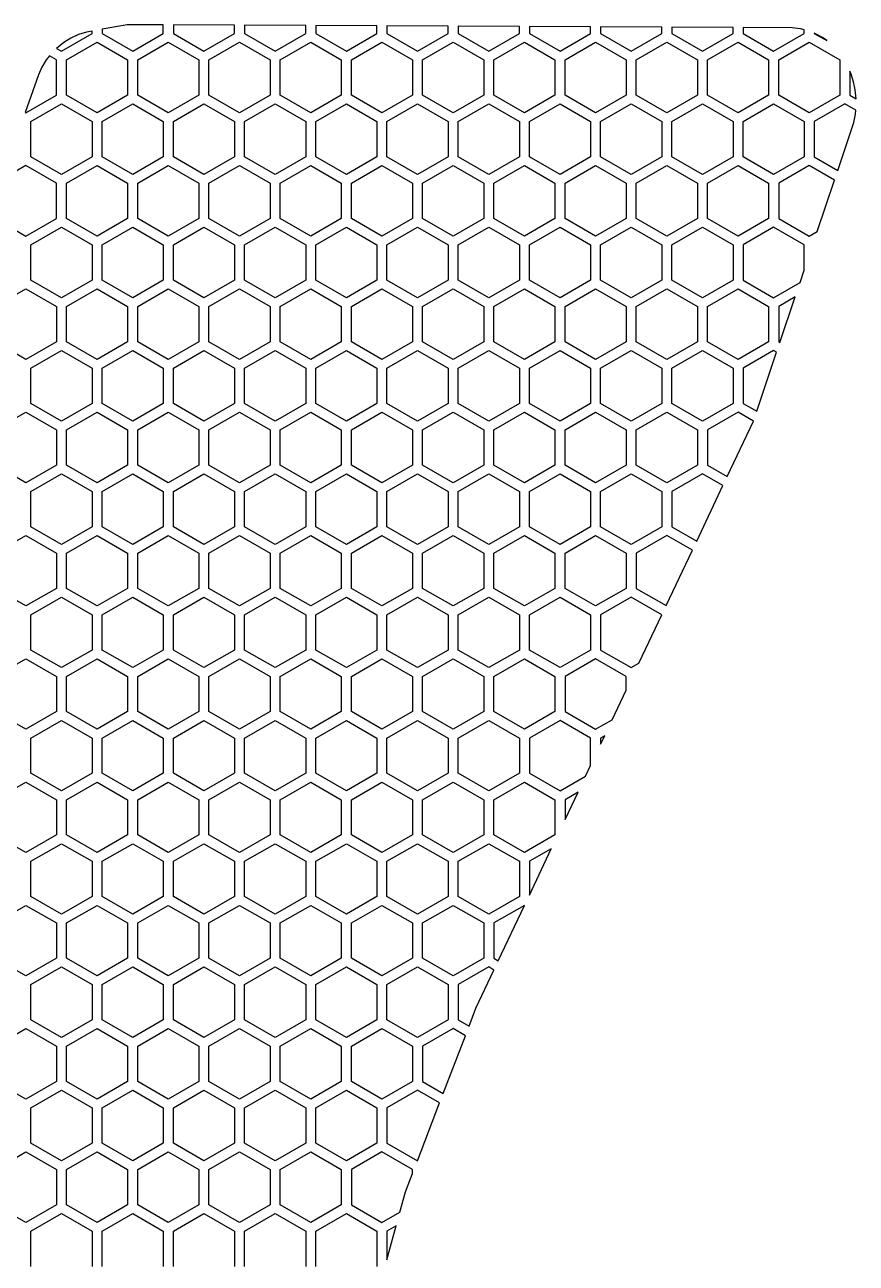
# Model space of a CAD drawing. Extents: x 7 to 193, y 72 to 166.
# Drawn here: x 151.9 to 193.2, y 104.2 to 165.6 of the extents above; entities that cross this region are included whole.
import ezdxf

# ---------------------------------------------------------------- set-up
doc = ezdxf.new("R2010")
doc.units = 0
doc.layers.get('0').update_dxf_attribs({"color": 5})

msp = doc.modelspace()

# ---------------------------------------------------------------- linework, layer by layer
for p, q in [((154.997, 165.264), (154.597, 165.136)), ((155.263, 165.312), (154.997, 165.264)), ((155.263, 165.191), (155.263, 165.312)), ((157, 165.624), (155.763, 165.401)), ((155.763, 165.401), (155.763, 165.191)), ((158.794, 165.615), (157, 165.624)), ((158.794, 165.191), (158.794, 165.615)), ((159.294, 165.613), (159.294, 165.191)), ((162.325, 165.599), (159.294, 165.613)), ((162.325, 165.191), (162.325, 165.599)), ((162.825, 165.597), (162.825, 165.191)), ((165.856, 165.583), (162.825, 165.597)), ((165.856, 165.191), (165.856, 165.583)), ((166.356, 165.58), (166.356, 165.191)), ((169.387, 165.566), (166.356, 165.58)), ((169.387, 165.191), (169.387, 165.566)), ((169.887, 165.564), (169.887, 165.191)), ((172.918, 165.55), (169.887, 165.564)), ((172.918, 165.191), (172.918, 165.55)), ((173.418, 165.548), (173.418, 165.191)), ((176.449, 165.534), (173.418, 165.548)), ((176.449, 165.191), (176.449, 165.534)), ((176.949, 165.531), (176.949, 165.191)), ((179.98, 165.517), (176.949, 165.531)), ((179.98, 165.191), (179.98, 165.517)), ((180.48, 165.515), (180.48, 165.191)), ((183.512, 165.501), (180.48, 165.515)), ((183.512, 165.191), (183.512, 165.501)), ((184.012, 165.498), (184.012, 165.191)), ((187.043, 165.484), (184.012, 165.498)), ((187.043, 165.191), (187.043, 165.484)), ((189.977, 165.471), (187.543, 165.482)), ((187.543, 165.482), (187.543, 165.191)), ((190.384, 165.423), (189.977, 165.471)), ((190.574, 165.375), (190.384, 165.423)), ((190.574, 165.191), (190.574, 165.375)), ((153.866, 164.747), (153.505, 164.455)), ((153.747, 164.316), (155.263, 165.191)), ((154.218, 164.963), (153.866, 164.747)), ((153.997, 163.883), (155.513, 164.758)), ((154.597, 165.136), (154.218, 164.963)), ((155.513, 164.758), (157.028, 163.883)), ((155.763, 165.191), (157.278, 164.316)), ((157.278, 164.316), (158.794, 165.191)), ((157.528, 163.883), (159.044, 164.758)), ((159.044, 164.758), (160.559, 163.883)), ((159.294, 165.191), (160.809, 164.316)), ((160.809, 164.316), (162.325, 165.191)), ((161.059, 163.883), (162.575, 164.758)), ((162.575, 164.758), (164.091, 163.883)), ((162.825, 165.191), (164.341, 164.316)), ((164.341, 164.316), (165.856, 165.191)), ((164.591, 163.883), (166.106, 164.758)), ((166.106, 164.758), (167.622, 163.883)), ((166.356, 165.191), (167.872, 164.316)), ((167.872, 164.316), (169.387, 165.191)), ((168.122, 163.883), (169.637, 164.758)), ((169.637, 164.758), (171.153, 163.883)), ((169.887, 165.191), (171.403, 164.316)), ((171.403, 164.316), (172.918, 165.191)), ((171.653, 163.883), (173.168, 164.758)), ((173.168, 164.758), (174.684, 163.883)), ((173.418, 165.191), (174.934, 164.316)), ((174.934, 164.316), (176.449, 165.191)), ((175.184, 163.883), (176.699, 164.758)), ((176.699, 164.758), (178.215, 163.883)), ((176.949, 165.191), (178.465, 164.316)), ((178.465, 164.316), (179.98, 165.191)), ((178.715, 163.883), (180.23, 164.758)), ((180.23, 164.758), (181.746, 163.883)), ((180.48, 165.191), (181.996, 164.316)), ((181.996, 164.316), (183.512, 165.191)), ((182.246, 163.883), (183.762, 164.758)), ((183.762, 164.758), (185.277, 163.883)), ((184.012, 165.191), (185.527, 164.316)), ((185.527, 164.316), (187.043, 165.191)), ((185.777, 163.883), (187.293, 164.758)), ((187.293, 164.758), (188.808, 163.883)), ((187.543, 165.191), (189.058, 164.316)), ((189.058, 164.316), (190.574, 165.191)), ((189.308, 163.883), (190.824, 164.758)), ((190.824, 164.758), (192.339, 163.883)), ((191.133, 165.18), (191.074, 165.204)), ((191.074, 165.204), (191.074, 165.191)), ((191.074, 165.191), (191.688, 164.836)), ((191.472, 164.993), (191.133, 165.18)), ((191.688, 164.836), (191.472, 164.993)), ((153.155, 164.08), (152.995, 163.877)), ((153.497, 163.883), (153.155, 164.08)), ((153.505, 164.455), (153.747, 164.316)), ((152.778, 163.522), (152.602, 163.14)), ((152.995, 163.877), (152.778, 163.522)), ((153.497, 162.133), (153.497, 163.883)), ((153.997, 162.133), (153.997, 163.883)), ((157.028, 163.883), (157.028, 162.133)), ((157.528, 162.133), (157.528, 163.883)), ((160.559, 163.883), (160.559, 162.133)), ((161.059, 162.133), (161.059, 163.883)), ((164.091, 163.883), (164.091, 162.133)), ((164.591, 162.133), (164.591, 163.883)), ((167.622, 163.883), (167.622, 162.133)), ((168.122, 162.133), (168.122, 163.883)), ((171.153, 163.883), (171.153, 162.133)), ((171.653, 162.133), (171.653, 163.883)), ((174.684, 163.883), (174.684, 162.133)), ((175.184, 162.133), (175.184, 163.883)), ((178.215, 163.883), (178.215, 162.133)), ((178.715, 162.133), (178.715, 163.883)), ((181.746, 163.883), (181.746, 162.133)), ((182.246, 162.133), (182.246, 163.883)), ((185.277, 163.883), (185.277, 162.133)), ((185.777, 162.133), (185.777, 163.883)), ((188.808, 163.883), (188.808, 162.133)), ((189.308, 162.133), (189.308, 163.883)), ((192.339, 163.883), (192.339, 162.133)), ((152.602, 163.14), (151.952, 161.275)), ((192.898, 163.18), (192.839, 163.316)), ((192.839, 163.316), (192.839, 162.133)), ((193.02, 162.799), (192.898, 163.18)), ((193.105, 162.404), (193.02, 162.799)), ((193.151, 161.953), (193.105, 162.404)), ((151.982, 161.258), (153.497, 162.133)), ((152.232, 160.825), (153.747, 161.7)), ((153.747, 161.7), (155.263, 160.825)), ((155.513, 161.258), (153.997, 162.133)), ((157.028, 162.133), (155.513, 161.258)), ((155.763, 160.825), (157.278, 161.7)), ((157.278, 161.7), (158.794, 160.825)), ((159.044, 161.258), (157.528, 162.133)), ((160.559, 162.133), (159.044, 161.258)), ((159.294, 160.825), (160.809, 161.7)), ((160.809, 161.7), (162.325, 160.825)), ((162.575, 161.258), (161.059, 162.133)), ((164.091, 162.133), (162.575, 161.258)), ((162.825, 160.825), (164.341, 161.7)), ((164.341, 161.7), (165.856, 160.825)), ((166.106, 161.258), (164.591, 162.133)), ((167.622, 162.133), (166.106, 161.258)), ((166.356, 160.825), (167.872, 161.7)), ((167.872, 161.7), (169.387, 160.825)), ((169.637, 161.258), (168.122, 162.133)), ((171.153, 162.133), (169.637, 161.258)), ((169.887, 160.825), (171.403, 161.7)), ((171.403, 161.7), (172.918, 160.825)), ((173.168, 161.258), (171.653, 162.133)), ((174.684, 162.133), (173.168, 161.258)), ((173.418, 160.825), (174.934, 161.7)), ((174.934, 161.7), (176.449, 160.825)), ((176.699, 161.258), (175.184, 162.133)), ((178.215, 162.133), (176.699, 161.258)), ((176.949, 160.825), (178.465, 161.7)), ((178.465, 161.7), (179.98, 160.825)), ((180.23, 161.258), (178.715, 162.133)), ((181.746, 162.133), (180.23, 161.258)), ((180.48, 160.825), (181.996, 161.7)), ((181.996, 161.7), (183.512, 160.825)), ((183.762, 161.258), (182.246, 162.133)), ((185.277, 162.133), (183.762, 161.258)), ((184.012, 160.825), (185.527, 161.7)), ((185.527, 161.7), (187.043, 160.825)), ((187.293, 161.258), (185.777, 162.133)), ((188.808, 162.133), (187.293, 161.258)), ((187.543, 160.825), (189.058, 161.7)), ((189.058, 161.7), (190.574, 160.825)), ((190.824, 161.258), (189.308, 162.133)), ((192.339, 162.133), (190.824, 161.258)), ((192.589, 161.7), (191.074, 160.825)), ((193.136, 161.384), (192.589, 161.7)), ((192.839, 162.133), (193.151, 161.953)), ((151.952, 161.275), (151.982, 161.258)), ((193.037, 160.775), (193.118, 161.182)), ((193.118, 161.182), (193.136, 161.384)), ((152.232, 159.075), (152.232, 160.825)), ((155.263, 160.825), (155.263, 159.075)), ((155.763, 159.075), (155.763, 160.825)), ((158.794, 160.825), (158.794, 159.075)), ((159.294, 159.075), (159.294, 160.825)), ((162.325, 160.825), (162.325, 159.075)), ((162.825, 159.075), (162.825, 160.825)), ((165.856, 160.825), (165.856, 159.075)), ((166.356, 159.075), (166.356, 160.825)), ((169.387, 160.825), (169.387, 159.075)), ((169.887, 159.075), (169.887, 160.825)), ((172.918, 160.825), (172.918, 159.075)), ((173.418, 159.075), (173.418, 160.825)), ((176.449, 160.825), (176.449, 159.075)), ((176.949, 159.075), (176.949, 160.825)), ((179.98, 160.825), (179.98, 159.075)), ((180.48, 159.075), (180.48, 160.825)), ((183.512, 160.825), (183.512, 159.075)), ((184.012, 159.075), (184.012, 160.825)), ((187.043, 160.825), (187.043, 159.075)), ((187.543, 159.075), (187.543, 160.825)), ((190.574, 160.825), (190.574, 159.075)), ((191.074, 160.825), (191.074, 159.075)), ((192.238, 158.403), (193.037, 160.775)), ((151.982, 158.642), (150.796, 157.957)), ((153.497, 157.767), (151.982, 158.642)), ((153.747, 158.2), (152.232, 159.075)), ((155.263, 159.075), (153.747, 158.2)), ((153.997, 157.767), (155.513, 158.642)), ((155.513, 158.642), (157.028, 157.767)), ((157.278, 158.2), (155.763, 159.075)), ((158.794, 159.075), (157.278, 158.2)), ((157.528, 157.767), (159.044, 158.642)), ((159.044, 158.642), (160.559, 157.767)), ((160.809, 158.2), (159.294, 159.075)), ((162.325, 159.075), (160.809, 158.2)), ((161.059, 157.767), (162.575, 158.642)), ((162.575, 158.642), (164.091, 157.767)), ((164.341, 158.2), (162.825, 159.075)), ((165.856, 159.075), (164.341, 158.2)), ((164.591, 157.767), (166.106, 158.642)), ((166.106, 158.642), (167.622, 157.767)), ((167.872, 158.2), (166.356, 159.075)), ((169.387, 159.075), (167.872, 158.2)), ((168.122, 157.767), (169.637, 158.642)), ((169.637, 158.642), (171.153, 157.767)), ((171.403, 158.2), (169.887, 159.075)), ((172.918, 159.075), (171.403, 158.2)), ((171.653, 157.767), (173.168, 158.642)), ((173.168, 158.642), (174.684, 157.767)), ((174.934, 158.2), (173.418, 159.075)), ((176.449, 159.075), (174.934, 158.2)), ((175.184, 157.767), (176.699, 158.642)), ((176.699, 158.642), (178.215, 157.767)), ((178.465, 158.2), (176.949, 159.075)), ((179.98, 159.075), (178.465, 158.2)), ((178.715, 157.767), (180.23, 158.642)), ((180.23, 158.642), (181.746, 157.767)), ((181.996, 158.2), (180.48, 159.075)), ((183.512, 159.075), (181.996, 158.2)), ((182.246, 157.767), (183.762, 158.642)), ((183.762, 158.642), (185.277, 157.767)), ((185.527, 158.2), (184.012, 159.075)), ((187.043, 159.075), (185.527, 158.2)), ((185.777, 157.767), (187.293, 158.642)), ((187.293, 158.642), (188.808, 157.767)), ((189.058, 158.2), (187.543, 159.075)), ((190.574, 159.075), (189.058, 158.2)), ((190.824, 158.642), (189.308, 157.767)), ((192.075, 157.919), (190.824, 158.642)), ((191.074, 159.075), (192.238, 158.403)), ((191.218, 155.369), (192.075, 157.919)), ((153.497, 156.017), (153.497, 157.767)), ((153.997, 156.017), (153.997, 157.767)), ((157.028, 157.767), (157.028, 156.017)), ((157.528, 156.017), (157.528, 157.767)), ((160.559, 157.767), (160.559, 156.017)), ((161.059, 156.017), (161.059, 157.767)), ((164.091, 157.767), (164.091, 156.017)), ((164.591, 156.017), (164.591, 157.767)), ((167.622, 157.767), (167.622, 156.017)), ((168.122, 156.017), (168.122, 157.767)), ((171.153, 157.767), (171.153, 156.017)), ((171.653, 156.017), (171.653, 157.767)), ((174.684, 157.767), (174.684, 156.017)), ((175.184, 156.017), (175.184, 157.767)), ((178.215, 157.767), (178.215, 156.017)), ((178.715, 156.017), (178.715, 157.767)), ((181.746, 157.767), (181.746, 156.017)), ((182.246, 156.017), (182.246, 157.767)), ((185.277, 157.767), (185.277, 156.017)), ((185.777, 156.017), (185.777, 157.767)), ((188.808, 157.767), (188.808, 156.017)), ((189.308, 157.767), (189.308, 156.017)), ((150.466, 156.017), (151.982, 155.142)), ((151.982, 155.142), (153.497, 156.017)), ((152.232, 154.709), (153.747, 155.584)), ((153.747, 155.584), (155.263, 154.709)), ((155.513, 155.142), (153.997, 156.017)), ((157.028, 156.017), (155.513, 155.142)), ((155.763, 154.709), (157.278, 155.584)), ((157.278, 155.584), (158.794, 154.709)), ((159.044, 155.142), (157.528, 156.017)), ((160.559, 156.017), (159.044, 155.142)), ((159.294, 154.709), (160.809, 155.584)), ((160.809, 155.584), (162.325, 154.709)), ((162.575, 155.142), (161.059, 156.017)), ((164.091, 156.017), (162.575, 155.142)), ((162.825, 154.709), (164.341, 155.584)), ((164.341, 155.584), (165.856, 154.709)), ((166.106, 155.142), (164.591, 156.017)), ((167.622, 156.017), (166.106, 155.142)), ((166.356, 154.709), (167.872, 155.584)), ((167.872, 155.584), (169.387, 154.709)), ((169.637, 155.142), (168.122, 156.017)), ((171.153, 156.017), (169.637, 155.142)), ((169.887, 154.709), (171.403, 155.584)), ((171.403, 155.584), (172.918, 154.709)), ((173.168, 155.142), (171.653, 156.017)), ((174.684, 156.017), (173.168, 155.142)), ((173.418, 154.709), (174.934, 155.584)), ((174.934, 155.584), (176.449, 154.709)), ((176.699, 155.142), (175.184, 156.017)), ((178.215, 156.017), (176.699, 155.142)), ((176.949, 154.709), (178.465, 155.584)), ((178.465, 155.584), (179.98, 154.709)), ((180.23, 155.142), (178.715, 156.017)), ((181.746, 156.017), (180.23, 155.142)), ((180.48, 154.709), (181.996, 155.584)), ((181.996, 155.584), (183.512, 154.709)), ((183.762, 155.142), (182.246, 156.017)), ((185.277, 156.017), (183.762, 155.142)), ((184.012, 154.709), (185.527, 155.584)), ((185.527, 155.584), (187.043, 154.709)), ((187.293, 155.142), (185.777, 156.017)), ((188.808, 156.017), (187.293, 155.142)), ((189.058, 155.584), (187.543, 154.709)), ((190.574, 154.709), (189.058, 155.584)), ((189.308, 156.017), (190.824, 155.142)), ((190.824, 155.142), (191.218, 155.369)), ((152.232, 152.959), (152.232, 154.709)), ((155.263, 154.709), (155.263, 152.959)), ((155.763, 152.959), (155.763, 154.709)), ((158.794, 154.709), (158.794, 152.959)), ((159.294, 152.959), (159.294, 154.709)), ((162.325, 154.709), (162.325, 152.959)), ((162.825, 152.959), (162.825, 154.709)), ((165.856, 154.709), (165.856, 152.959)), ((166.356, 152.959), (166.356, 154.709)), ((169.387, 154.709), (169.387, 152.959)), ((169.887, 152.959), (169.887, 154.709)), ((172.918, 154.709), (172.918, 152.959)), ((173.418, 152.959), (173.418, 154.709)), ((176.449, 154.709), (176.449, 152.959)), ((176.949, 152.959), (176.949, 154.709)), ((179.98, 154.709), (179.98, 152.959)), ((180.48, 152.959), (180.48, 154.709)), ((183.512, 154.709), (183.512, 152.959)), ((184.012, 152.959), (184.012, 154.709)), ((187.043, 154.709), (187.043, 152.959)), ((187.543, 154.709), (187.543, 152.959)), ((190.574, 153.454), (190.574, 154.709)), ((190.367, 152.839), (190.574, 153.454)), ((150.466, 151.651), (151.982, 152.526)), ((151.982, 152.526), (153.497, 151.651)), ((153.747, 152.084), (152.232, 152.959)), ((155.263, 152.959), (153.747, 152.084)), ((153.997, 151.651), (155.513, 152.526)), ((155.513, 152.526), (157.028, 151.651)), ((157.278, 152.084), (155.763, 152.959)), ((158.794, 152.959), (157.278, 152.084)), ((157.528, 151.651), (159.044, 152.526)), ((159.044, 152.526), (160.559, 151.651)), ((160.809, 152.084), (159.294, 152.959)), ((162.325, 152.959), (160.809, 152.084)), ((161.059, 151.651), (162.575, 152.526)), ((162.575, 152.526), (164.091, 151.651)), ((164.341, 152.084), (162.825, 152.959)), ((165.856, 152.959), (164.341, 152.084)), ((164.591, 151.651), (166.106, 152.526)), ((166.106, 152.526), (167.622, 151.651)), ((167.872, 152.084), (166.356, 152.959)), ((169.387, 152.959), (167.872, 152.084)), ((168.122, 151.651), (169.637, 152.526)), ((169.637, 152.526), (171.153, 151.651)), ((171.403, 152.084), (169.887, 152.959)), ((172.918, 152.959), (171.403, 152.084)), ((171.653, 151.651), (173.168, 152.526)), ((173.168, 152.526), (174.684, 151.651)), ((174.934, 152.084), (173.418, 152.959)), ((176.449, 152.959), (174.934, 152.084)), ((175.184, 151.651), (176.699, 152.526)), ((176.699, 152.526), (178.215, 151.651)), ((178.465, 152.084), (176.949, 152.959)), ((179.98, 152.959), (178.465, 152.084)), ((178.715, 151.651), (180.23, 152.526)), ((180.23, 152.526), (181.746, 151.651)), ((181.996, 152.084), (180.48, 152.959)), ((183.512, 152.959), (181.996, 152.084)), ((182.246, 151.651), (183.762, 152.526)), ((183.762, 152.526), (185.277, 151.651)), ((185.527, 152.084), (184.012, 152.959)), ((187.043, 152.959), (185.527, 152.084)), ((185.777, 151.651), (187.293, 152.526)), ((187.293, 152.526), (188.808, 151.651)), ((187.543, 152.959), (189.058, 152.084)), ((189.058, 152.084), (190.367, 152.839)), ((190.126, 152.123), (189.308, 151.651)), ((189.367, 149.867), (190.126, 152.123)), ((153.497, 151.651), (153.497, 149.901)), ((153.997, 149.901), (153.997, 151.651)), ((157.028, 151.651), (157.028, 149.901)), ((157.528, 149.901), (157.528, 151.651)), ((160.559, 151.651), (160.559, 149.901)), ((161.059, 149.901), (161.059, 151.651)), ((164.091, 151.651), (164.091, 149.901)), ((164.591, 149.901), (164.591, 151.651)), ((167.622, 151.651), (167.622, 149.901)), ((168.122, 149.901), (168.122, 151.651)), ((171.153, 151.651), (171.153, 149.901)), ((171.653, 149.901), (171.653, 151.651)), ((174.684, 151.651), (174.684, 149.901)), ((175.184, 149.901), (175.184, 151.651)), ((178.215, 151.651), (178.215, 149.901)), ((178.715, 149.901), (178.715, 151.651)), ((181.746, 151.651), (181.746, 149.901)), ((182.246, 149.901), (182.246, 151.651)), ((185.277, 151.651), (185.277, 149.901)), ((185.777, 149.901), (185.777, 151.651)), ((188.808, 151.651), (188.808, 149.901)), ((189.308, 151.651), (189.308, 149.901)), ((151.982, 149.026), (150.466, 149.901)), ((153.497, 149.901), (151.982, 149.026)), ((155.513, 149.026), (153.997, 149.901)), ((157.028, 149.901), (155.513, 149.026)), ((159.044, 149.026), (157.528, 149.901)), ((160.559, 149.901), (159.044, 149.026)), ((162.575, 149.026), (161.059, 149.901)), ((164.091, 149.901), (162.575, 149.026)), ((166.106, 149.026), (164.591, 149.901)), ((167.622, 149.901), (166.106, 149.026)), ((169.637, 149.026), (168.122, 149.901)), ((171.153, 149.901), (169.637, 149.026)), ((173.168, 149.026), (171.653, 149.901)), ((174.684, 149.901), (173.168, 149.026)), ((176.699, 149.026), (175.184, 149.901)), ((178.215, 149.901), (176.699, 149.026)), ((180.23, 149.026), (178.715, 149.901)), ((181.746, 149.901), (180.23, 149.026)), ((183.762, 149.026), (182.246, 149.901)), ((185.277, 149.901), (183.762, 149.026)), ((187.293, 149.026), (185.777, 149.901)), ((188.808, 149.901), (187.293, 149.026)), ((189.308, 149.901), (189.367, 149.867)), ((152.232, 148.593), (153.747, 149.468)), ((153.747, 149.468), (155.263, 148.593)), ((155.763, 148.593), (157.278, 149.468)), ((157.278, 149.468), (158.794, 148.593)), ((159.294, 148.593), (160.809, 149.468)), ((160.809, 149.468), (162.325, 148.593)), ((162.825, 148.593), (164.341, 149.468)), ((164.341, 149.468), (165.856, 148.593)), ((166.356, 148.593), (167.872, 149.468)), ((167.872, 149.468), (169.387, 148.593)), ((169.887, 148.593), (171.403, 149.468)), ((171.403, 149.468), (172.918, 148.593)), ((173.418, 148.593), (174.934, 149.468)), ((174.934, 149.468), (176.449, 148.593)), ((176.949, 148.593), (178.465, 149.468)), ((178.465, 149.468), (179.98, 148.593)), ((180.48, 148.593), (181.996, 149.468)), ((181.996, 149.468), (183.512, 148.593)), ((184.012, 148.593), (185.527, 149.468)), ((185.527, 149.468), (187.043, 148.593)), ((189.058, 149.468), (187.543, 148.593)), ((188.219, 146.452), (189.205, 149.383)), ((189.205, 149.383), (189.058, 149.468)), ((152.232, 146.843), (152.232, 148.593)), ((155.263, 148.593), (155.263, 146.843)), ((155.763, 146.843), (155.763, 148.593)), ((158.794, 148.593), (158.794, 146.843)), ((159.294, 146.843), (159.294, 148.593)), ((162.325, 148.593), (162.325, 146.843)), ((162.825, 146.843), (162.825, 148.593)), ((165.856, 148.593), (165.856, 146.843)), ((166.356, 146.843), (166.356, 148.593)), ((169.387, 148.593), (169.387, 146.843)), ((169.887, 146.843), (169.887, 148.593)), ((172.918, 148.593), (172.918, 146.843)), ((173.418, 146.843), (173.418, 148.593)), ((176.449, 148.593), (176.449, 146.843)), ((176.949, 146.843), (176.949, 148.593)), ((179.98, 148.593), (179.98, 146.843)), ((180.48, 146.843), (180.48, 148.593)), ((183.512, 148.593), (183.512, 146.843)), ((184.012, 146.843), (184.012, 148.593)), ((187.043, 148.593), (187.043, 146.843)), ((187.543, 148.593), (187.543, 146.843)), ((153.747, 145.968), (152.232, 146.843)), ((155.263, 146.843), (153.747, 145.968)), ((157.278, 145.968), (155.763, 146.843)), ((158.794, 146.843), (157.278, 145.968)), ((160.809, 145.968), (159.294, 146.843)), ((162.325, 146.843), (160.809, 145.968)), ((164.341, 145.968), (162.825, 146.843)), ((165.856, 146.843), (164.341, 145.968)), ((167.872, 145.968), (166.356, 146.843)), ((169.387, 146.843), (167.872, 145.968)), ((171.403, 145.968), (169.887, 146.843)), ((172.918, 146.843), (171.403, 145.968)), ((174.934, 145.968), (173.418, 146.843)), ((176.449, 146.843), (174.934, 145.968)), ((178.465, 145.968), (176.949, 146.843)), ((179.98, 146.843), (178.465, 145.968)), ((181.996, 145.968), (180.48, 146.843)), ((183.512, 146.843), (181.996, 145.968)), ((185.527, 145.968), (184.012, 146.843)), ((187.043, 146.843), (185.527, 145.968)), ((187.543, 146.843), (188.219, 146.452)), ((150.466, 145.535), (151.982, 146.41)), ((151.982, 146.41), (153.497, 145.535)), ((153.997, 145.535), (155.513, 146.41)), ((155.513, 146.41), (157.028, 145.535)), ((157.528, 145.535), (159.044, 146.41)), ((159.044, 146.41), (160.559, 145.535)), ((161.059, 145.535), (162.575, 146.41)), ((162.575, 146.41), (164.091, 145.535)), ((164.591, 145.535), (166.106, 146.41)), ((166.106, 146.41), (167.622, 145.535)), ((168.122, 145.535), (169.637, 146.41)), ((169.637, 146.41), (171.153, 145.535)), ((171.653, 145.535), (173.168, 146.41)), ((173.168, 146.41), (174.684, 145.535)), ((175.184, 145.535), (176.699, 146.41)), ((176.699, 146.41), (178.215, 145.535)), ((178.715, 145.535), (180.23, 146.41)), ((180.23, 146.41), (181.746, 145.535)), ((182.246, 145.535), (183.762, 146.41)), ((183.762, 146.41), (185.277, 145.535)), ((187.293, 146.41), (185.777, 145.535)), ((188.055, 145.97), (187.293, 146.41)), ((186.756, 143.22), (188.055, 145.97)), ((153.497, 145.535), (153.497, 143.785)), ((153.997, 143.785), (153.997, 145.535)), ((157.028, 145.535), (157.028, 143.785)), ((157.528, 143.785), (157.528, 145.535)), ((160.559, 145.535), (160.559, 143.785)), ((161.059, 143.785), (161.059, 145.535)), ((164.091, 145.535), (164.091, 143.785)), ((164.591, 143.785), (164.591, 145.535)), ((167.622, 145.535), (167.622, 143.785)), ((168.122, 143.785), (168.122, 145.535)), ((171.153, 145.535), (171.153, 143.785)), ((171.653, 143.785), (171.653, 145.535)), ((174.684, 145.535), (174.684, 143.785)), ((175.184, 143.785), (175.184, 145.535)), ((178.215, 145.535), (178.215, 143.785)), ((178.715, 143.785), (178.715, 145.535)), ((181.746, 145.535), (181.746, 143.785)), ((182.246, 143.785), (182.246, 145.535)), ((185.277, 145.535), (185.277, 143.785)), ((185.777, 145.535), (185.777, 143.785)), ((151.982, 142.91), (150.466, 143.785)), ((153.497, 143.785), (151.982, 142.91)), ((155.513, 142.91), (153.997, 143.785)), ((157.028, 143.785), (155.513, 142.91)), ((159.044, 142.91), (157.528, 143.785)), ((160.559, 143.785), (159.044, 142.91)), ((162.575, 142.91), (161.059, 143.785)), ((164.091, 143.785), (162.575, 142.91)), ((166.106, 142.91), (164.591, 143.785)), ((167.622, 143.785), (166.106, 142.91)), ((169.637, 142.91), (168.122, 143.785)), ((171.153, 143.785), (169.637, 142.91)), ((173.168, 142.91), (171.653, 143.785)), ((174.684, 143.785), (173.168, 142.91)), ((176.699, 142.91), (175.184, 143.785)), ((178.215, 143.785), (176.699, 142.91)), ((180.23, 142.91), (178.715, 143.785)), ((181.746, 143.785), (180.23, 142.91)), ((183.762, 142.91), (182.246, 143.785)), ((185.277, 143.785), (183.762, 142.91)), ((185.777, 143.785), (186.756, 143.22)), ((152.232, 142.477), (153.747, 143.352)), ((153.747, 143.352), (155.263, 142.477)), ((155.763, 142.477), (157.278, 143.352)), ((157.278, 143.352), (158.794, 142.477)), ((159.294, 142.477), (160.809, 143.352)), ((160.809, 143.352), (162.325, 142.477)), ((162.825, 142.477), (164.341, 143.352)), ((164.341, 143.352), (165.856, 142.477)), ((166.356, 142.477), (167.872, 143.352)), ((167.872, 143.352), (169.387, 142.477)), ((169.887, 142.477), (171.403, 143.352)), ((171.403, 143.352), (172.918, 142.477)), ((173.418, 142.477), (174.934, 143.352)), ((174.934, 143.352), (176.449, 142.477)), ((176.949, 142.477), (178.465, 143.352)), ((178.465, 143.352), (179.98, 142.477)), ((180.48, 142.477), (181.996, 143.352)), ((181.996, 143.352), (183.512, 142.477)), ((185.527, 143.352), (184.012, 142.477)), ((186.541, 142.766), (185.527, 143.352)), ((185.243, 140.016), (186.541, 142.766)), ((152.232, 140.727), (152.232, 142.477)), ((155.263, 142.477), (155.263, 140.727)), ((155.763, 140.727), (155.763, 142.477)), ((158.794, 142.477), (158.794, 140.727)), ((159.294, 140.727), (159.294, 142.477)), ((162.325, 142.477), (162.325, 140.727)), ((162.825, 140.727), (162.825, 142.477)), ((165.856, 142.477), (165.856, 140.727)), ((166.356, 140.727), (166.356, 142.477)), ((169.387, 142.477), (169.387, 140.727)), ((169.887, 140.727), (169.887, 142.477)), ((172.918, 142.477), (172.918, 140.727)), ((173.418, 140.727), (173.418, 142.477)), ((176.449, 142.477), (176.449, 140.727)), ((176.949, 140.727), (176.949, 142.477)), ((179.98, 142.477), (179.98, 140.727)), ((180.48, 140.727), (180.48, 142.477)), ((183.512, 142.477), (183.512, 140.727)), ((184.012, 142.477), (184.012, 140.727)), ((153.747, 139.852), (152.232, 140.727)), ((155.263, 140.727), (153.747, 139.852)), ((157.278, 139.852), (155.763, 140.727)), ((158.794, 140.727), (157.278, 139.852)), ((160.809, 139.852), (159.294, 140.727)), ((162.325, 140.727), (160.809, 139.852)), ((164.341, 139.852), (162.825, 140.727)), ((165.856, 140.727), (164.341, 139.852)), ((167.872, 139.852), (166.356, 140.727)), ((169.387, 140.727), (167.872, 139.852)), ((171.403, 139.852), (169.887, 140.727)), ((172.918, 140.727), (171.403, 139.852)), ((174.934, 139.852), (173.418, 140.727)), ((176.449, 140.727), (174.934, 139.852)), ((178.465, 139.852), (176.949, 140.727)), ((179.98, 140.727), (178.465, 139.852)), ((181.996, 139.852), (180.48, 140.727)), ((183.512, 140.727), (181.996, 139.852)), ((184.012, 140.727), (185.243, 140.016)), ((150.466, 139.419), (151.982, 140.294)), ((151.982, 140.294), (153.497, 139.419)), ((153.997, 139.419), (155.513, 140.294)), ((155.513, 140.294), (157.028, 139.419)), ((157.528, 139.419), (159.044, 140.294)), ((159.044, 140.294), (160.559, 139.419)), ((161.059, 139.419), (162.575, 140.294)), ((162.575, 140.294), (164.091, 139.419)), ((164.591, 139.419), (166.106, 140.294)), ((166.106, 140.294), (167.622, 139.419)), ((168.122, 139.419), (169.637, 140.294)), ((169.637, 140.294), (171.153, 139.419)), ((171.653, 139.419), (173.168, 140.294)), ((173.168, 140.294), (174.684, 139.419)), ((175.184, 139.419), (176.699, 140.294)), ((176.699, 140.294), (178.215, 139.419)), ((178.715, 139.419), (180.23, 140.294)), ((180.23, 140.294), (181.746, 139.419)), ((183.762, 140.294), (182.246, 139.419)), ((185.028, 139.562), (183.762, 140.294)), ((183.729, 136.812), (185.028, 139.562)), ((153.497, 139.419), (153.497, 137.669)), ((153.997, 137.669), (153.997, 139.419)), ((157.028, 139.419), (157.028, 137.669)), ((157.528, 137.669), (157.528, 139.419)), ((160.559, 139.419), (160.559, 137.669)), ((161.059, 137.669), (161.059, 139.419)), ((164.091, 139.419), (164.091, 137.669)), ((164.591, 137.669), (164.591, 139.419)), ((167.622, 139.419), (167.622, 137.669)), ((168.122, 137.669), (168.122, 139.419)), ((171.153, 139.419), (171.153, 137.669)), ((171.653, 137.669), (171.653, 139.419)), ((174.684, 139.419), (174.684, 137.669)), ((175.184, 137.669), (175.184, 139.419)), ((178.215, 139.419), (178.215, 137.669)), ((178.715, 137.669), (178.715, 139.419)), ((181.746, 139.419), (181.746, 137.669)), ((182.246, 139.419), (182.246, 137.669)), ((151.982, 136.794), (150.466, 137.669)), ((153.497, 137.669), (151.982, 136.794)), ((155.513, 136.794), (153.997, 137.669)), ((157.028, 137.669), (155.513, 136.794)), ((159.044, 136.794), (157.528, 137.669)), ((160.559, 137.669), (159.044, 136.794)), ((162.575, 136.794), (161.059, 137.669)), ((164.091, 137.669), (162.575, 136.794)), ((166.106, 136.794), (164.591, 137.669)), ((167.622, 137.669), (166.106, 136.794)), ((169.637, 136.794), (168.122, 137.669)), ((171.153, 137.669), (169.637, 136.794)), ((173.168, 136.794), (171.653, 137.669)), ((174.684, 137.669), (173.168, 136.794)), ((176.699, 136.794), (175.184, 137.669)), ((178.215, 137.669), (176.699, 136.794)), ((180.23, 136.794), (178.715, 137.669)), ((181.746, 137.669), (180.23, 136.794)), ((182.246, 137.669), (183.729, 136.812)), ((152.232, 136.361), (153.747, 137.236)), ((153.747, 137.236), (155.263, 136.361)), ((155.763, 136.361), (157.278, 137.236)), ((157.278, 137.236), (158.794, 136.361)), ((159.294, 136.361), (160.809, 137.236)), ((160.809, 137.236), (162.325, 136.361)), ((162.825, 136.361), (164.341, 137.236)), ((164.341, 137.236), (165.856, 136.361)), ((166.356, 136.361), (167.872, 137.236)), ((167.872, 137.236), (169.387, 136.361)), ((169.887, 136.361), (171.403, 137.236)), ((171.403, 137.236), (172.918, 136.361)), ((173.418, 136.361), (174.934, 137.236)), ((174.934, 137.236), (176.449, 136.361)), ((176.949, 136.361), (178.465, 137.236)), ((178.465, 137.236), (179.98, 136.361)), ((181.996, 137.236), (180.48, 136.361)), ((183.512, 136.351), (181.996, 137.236)), ((152.232, 134.611), (152.232, 136.361)), ((155.263, 136.361), (155.263, 134.611)), ((155.763, 134.611), (155.763, 136.361)), ((158.794, 136.361), (158.794, 134.611)), ((159.294, 134.611), (159.294, 136.361)), ((162.325, 136.361), (162.325, 134.611)), ((162.825, 134.611), (162.825, 136.361)), ((165.856, 136.361), (165.856, 134.611)), ((166.356, 134.611), (166.356, 136.361)), ((169.387, 136.361), (169.387, 134.611)), ((169.887, 134.611), (169.887, 136.361)), ((172.918, 136.361), (172.918, 134.611)), ((173.418, 134.611), (173.418, 136.361)), ((176.449, 136.361), (176.449, 134.611)), ((176.949, 134.611), (176.949, 136.361)), ((179.98, 136.361), (179.98, 134.611)), ((180.48, 136.361), (180.48, 134.611)), ((182.381, 133.958), (183.512, 136.351)), ((153.747, 133.736), (152.232, 134.611)), ((155.263, 134.611), (153.747, 133.736)), ((157.278, 133.736), (155.763, 134.611)), ((158.794, 134.611), (157.278, 133.736)), ((160.809, 133.736), (159.294, 134.611)), ((162.325, 134.611), (160.809, 133.736)), ((164.341, 133.736), (162.825, 134.611)), ((165.856, 134.611), (164.341, 133.736)), ((167.872, 133.736), (166.356, 134.611)), ((169.387, 134.611), (167.872, 133.736)), ((171.403, 133.736), (169.887, 134.611)), ((172.918, 134.611), (171.403, 133.736)), ((174.934, 133.736), (173.418, 134.611)), ((176.449, 134.611), (174.934, 133.736)), ((178.465, 133.736), (176.949, 134.611)), ((179.98, 134.611), (178.465, 133.736)), ((180.48, 134.611), (181.996, 133.736)), ((150.466, 133.303), (151.982, 134.178)), ((151.982, 134.178), (153.497, 133.303)), ((153.997, 133.303), (155.513, 134.178)), ((155.513, 134.178), (157.028, 133.303)), ((157.528, 133.303), (159.044, 134.178)), ((159.044, 134.178), (160.559, 133.303)), ((161.059, 133.303), (162.575, 134.178)), ((162.575, 134.178), (164.091, 133.303)), ((164.591, 133.303), (166.106, 134.178)), ((166.106, 134.178), (167.622, 133.303)), ((168.122, 133.303), (169.637, 134.178)), ((169.637, 134.178), (171.153, 133.303)), ((171.653, 133.303), (173.168, 134.178)), ((173.168, 134.178), (174.684, 133.303)), ((175.184, 133.303), (176.699, 134.178)), ((176.699, 134.178), (178.215, 133.303)), ((180.23, 134.178), (178.715, 133.303)), ((181.746, 133.303), (180.23, 134.178)), ((181.996, 133.736), (182.381, 133.958)), ((153.497, 133.303), (153.497, 131.553)), ((153.997, 131.553), (153.997, 133.303)), ((157.028, 133.303), (157.028, 131.553)), ((157.528, 131.553), (157.528, 133.303)), ((160.559, 133.303), (160.559, 131.553)), ((161.059, 131.553), (161.059, 133.303)), ((164.091, 133.303), (164.091, 131.553)), ((164.591, 131.553), (164.591, 133.303)), ((167.622, 133.303), (167.622, 131.553)), ((168.122, 131.553), (168.122, 133.303)), ((171.153, 133.303), (171.153, 131.553)), ((171.653, 131.553), (171.653, 133.303)), ((174.684, 133.303), (174.684, 131.553)), ((175.184, 131.553), (175.184, 133.303)), ((178.215, 133.303), (178.215, 131.553)), ((178.715, 133.303), (178.715, 131.553)), ((181.746, 132.613), (181.746, 133.303)), ((181.057, 131.155), (181.746, 132.613)), ((151.982, 130.678), (150.466, 131.553)), ((153.497, 131.553), (151.982, 130.678)), ((155.513, 130.678), (153.997, 131.553)), ((157.028, 131.553), (155.513, 130.678)), ((159.044, 130.678), (157.528, 131.553)), ((160.559, 131.553), (159.044, 130.678)), ((162.575, 130.678), (161.059, 131.553)), ((164.091, 131.553), (162.575, 130.678)), ((166.106, 130.678), (164.591, 131.553)), ((167.622, 131.553), (166.106, 130.678)), ((169.637, 130.678), (168.122, 131.553)), ((171.153, 131.553), (169.637, 130.678)), ((173.168, 130.678), (171.653, 131.553)), ((174.684, 131.553), (173.168, 130.678)), ((176.699, 130.678), (175.184, 131.553)), ((178.215, 131.553), (176.699, 130.678)), ((178.715, 131.553), (180.23, 130.678)), ((152.232, 130.245), (153.747, 131.12)), ((153.747, 131.12), (155.263, 130.245)), ((155.763, 130.245), (157.278, 131.12)), ((157.278, 131.12), (158.794, 130.245)), ((159.294, 130.245), (160.809, 131.12)), ((160.809, 131.12), (162.325, 130.245)), ((162.825, 130.245), (164.341, 131.12)), ((164.341, 131.12), (165.856, 130.245)), ((166.356, 130.245), (167.872, 131.12)), ((167.872, 131.12), (169.387, 130.245)), ((169.887, 130.245), (171.403, 131.12)), ((171.403, 131.12), (172.918, 130.245)), ((173.418, 130.245), (174.934, 131.12)), ((174.934, 131.12), (176.449, 130.245)), ((178.465, 131.12), (176.949, 130.245)), ((179.98, 130.245), (178.465, 131.12)), ((180.23, 130.678), (181.057, 131.155)), ((152.232, 128.495), (152.232, 130.245)), ((155.263, 130.245), (155.263, 128.495)), ((155.763, 128.495), (155.763, 130.245)), ((158.794, 130.245), (158.794, 128.495)), ((159.294, 128.495), (159.294, 130.245)), ((162.325, 130.245), (162.325, 128.495)), ((162.825, 128.495), (162.825, 130.245)), ((165.856, 130.245), (165.856, 128.495)), ((166.356, 128.495), (166.356, 130.245)), ((169.387, 130.245), (169.387, 128.495)), ((169.887, 128.495), (169.887, 130.245)), ((172.918, 130.245), (172.918, 128.495)), ((173.418, 128.495), (173.418, 130.245)), ((176.449, 130.245), (176.449, 128.495)), ((176.949, 130.245), (176.949, 128.495)), ((179.98, 128.876), (179.98, 130.245)), ((180.682, 130.361), (180.48, 130.245)), ((180.48, 129.934), (180.682, 130.361)), ((180.48, 130.245), (180.48, 129.934)), ((153.747, 127.62), (152.232, 128.495)), ((155.263, 128.495), (153.747, 127.62)), ((157.278, 127.62), (155.763, 128.495)), ((158.794, 128.495), (157.278, 127.62)), ((160.809, 127.62), (159.294, 128.495)), ((162.325, 128.495), (160.809, 127.62)), ((164.341, 127.62), (162.825, 128.495)), ((165.856, 128.495), (164.341, 127.62)), ((167.872, 127.62), (166.356, 128.495)), ((169.387, 128.495), (167.872, 127.62)), ((171.403, 127.62), (169.887, 128.495)), ((172.918, 128.495), (171.403, 127.62)), ((174.934, 127.62), (173.418, 128.495)), ((176.449, 128.495), (174.934, 127.62)), ((176.949, 128.495), (178.465, 127.62)), ((179.733, 128.352), (179.98, 128.876)), ((150.466, 127.187), (151.982, 128.062)), ((151.982, 128.062), (153.497, 127.187)), ((153.997, 127.187), (155.513, 128.062)), ((155.513, 128.062), (157.028, 127.187)), ((157.528, 127.187), (159.044, 128.062)), ((159.044, 128.062), (160.559, 127.187)), ((161.059, 127.187), (162.575, 128.062)), ((162.575, 128.062), (164.091, 127.187)), ((164.591, 127.187), (166.106, 128.062)), ((166.106, 128.062), (167.622, 127.187)), ((168.122, 127.187), (169.637, 128.062)), ((169.637, 128.062), (171.153, 127.187)), ((171.653, 127.187), (173.168, 128.062)), ((173.168, 128.062), (174.684, 127.187)), ((175.184, 127.187), (176.699, 128.062)), ((176.699, 128.062), (178.215, 127.187)), ((178.465, 127.62), (179.733, 128.352)), ((153.497, 127.187), (153.497, 125.437)), ((153.997, 125.437), (153.997, 127.187)), ((157.028, 127.187), (157.028, 125.437)), ((157.528, 125.437), (157.528, 127.187)), ((160.559, 127.187), (160.559, 125.437)), ((161.059, 125.437), (161.059, 127.187)), ((164.091, 127.187), (164.091, 125.437)), ((164.591, 125.437), (164.591, 127.187)), ((167.622, 127.187), (167.622, 125.437)), ((168.122, 125.437), (168.122, 127.187)), ((171.153, 127.187), (171.153, 125.437)), ((171.653, 125.437), (171.653, 127.187)), ((174.684, 127.187), (174.684, 125.437)), ((175.184, 125.437), (175.184, 127.187)), ((178.215, 127.187), (178.215, 125.437)), ((179.358, 127.558), (178.715, 127.187)), ((178.715, 126.196), (179.358, 127.558)), ((178.715, 127.187), (178.715, 126.196)), ((151.982, 124.562), (150.466, 125.437)), ((153.497, 125.437), (151.982, 124.562)), ((155.513, 124.562), (153.997, 125.437)), ((157.028, 125.437), (155.513, 124.562)), ((159.044, 124.562), (157.528, 125.437)), ((160.559, 125.437), (159.044, 124.562)), ((162.575, 124.562), (161.059, 125.437)), ((164.091, 125.437), (162.575, 124.562)), ((166.106, 124.562), (164.591, 125.437)), ((167.622, 125.437), (166.106, 124.562)), ((169.637, 124.562), (168.122, 125.437)), ((171.153, 125.437), (169.637, 124.562)), ((173.168, 124.562), (171.653, 125.437)), ((174.684, 125.437), (173.168, 124.562)), ((176.699, 124.562), (175.184, 125.437)), ((178.215, 125.437), (176.699, 124.562)), ((152.232, 124.129), (153.747, 125.004)), ((153.747, 125.004), (155.263, 124.129)), ((155.763, 124.129), (157.278, 125.004)), ((157.278, 125.004), (158.794, 124.129)), ((159.294, 124.129), (160.809, 125.004)), ((160.809, 125.004), (162.325, 124.129)), ((162.825, 124.129), (164.341, 125.004)), ((164.341, 125.004), (165.856, 124.129)), ((166.356, 124.129), (167.872, 125.004)), ((167.872, 125.004), (169.387, 124.129)), ((169.887, 124.129), (171.403, 125.004)), ((171.403, 125.004), (172.918, 124.129)), ((173.418, 124.129), (174.934, 125.004)), ((174.934, 125.004), (176.449, 124.129)), ((178.034, 124.755), (176.949, 124.129)), ((176.949, 122.458), (178.034, 124.755)), ((152.232, 122.379), (152.232, 124.129)), ((155.263, 124.129), (155.263, 122.379)), ((155.763, 122.379), (155.763, 124.129)), ((158.794, 124.129), (158.794, 122.379)), ((159.294, 122.379), (159.294, 124.129)), ((162.325, 124.129), (162.325, 122.379)), ((162.825, 122.379), (162.825, 124.129)), ((165.856, 124.129), (165.856, 122.379)), ((166.356, 122.379), (166.356, 124.129)), ((169.387, 124.129), (169.387, 122.379)), ((169.887, 122.379), (169.887, 124.129)), ((172.918, 124.129), (172.918, 122.379)), ((173.418, 122.379), (173.418, 124.129)), ((176.449, 124.129), (176.449, 122.379)), ((176.949, 124.129), (176.949, 122.458)), ((153.747, 121.504), (152.232, 122.379)), ((155.263, 122.379), (153.747, 121.504)), ((157.278, 121.504), (155.763, 122.379)), ((158.794, 122.379), (157.278, 121.504)), ((160.809, 121.504), (159.294, 122.379)), ((162.325, 122.379), (160.809, 121.504)), ((164.341, 121.504), (162.825, 122.379)), ((165.856, 122.379), (164.341, 121.504)), ((167.872, 121.504), (166.356, 122.379)), ((169.387, 122.379), (167.872, 121.504)), ((171.403, 121.504), (169.887, 122.379)), ((172.918, 122.379), (171.403, 121.504)), ((174.934, 121.504), (173.418, 122.379)), ((176.449, 122.379), (174.934, 121.504)), ((150.466, 121.071), (151.982, 121.946)), ((151.982, 121.946), (153.497, 121.071)), ((153.997, 121.071), (155.513, 121.946)), ((155.513, 121.946), (157.028, 121.071)), ((157.528, 121.071), (159.044, 121.946)), ((159.044, 121.946), (160.559, 121.071)), ((161.059, 121.071), (162.575, 121.946)), ((162.575, 121.946), (164.091, 121.071)), ((164.591, 121.071), (166.106, 121.946)), ((166.106, 121.946), (167.622, 121.071)), ((168.122, 121.071), (169.637, 121.946)), ((169.637, 121.946), (171.153, 121.071)), ((171.653, 121.071), (173.168, 121.946)), ((173.168, 121.946), (174.684, 121.071)), ((176.705, 121.942), (175.184, 121.071)), ((175.406, 119.192), (176.705, 121.942)), ((153.497, 121.071), (153.497, 119.321)), ((153.997, 119.321), (153.997, 121.071)), ((157.028, 121.071), (157.028, 119.321)), ((157.528, 119.321), (157.528, 121.071)), ((160.559, 121.071), (160.559, 119.321)), ((161.059, 119.321), (161.059, 121.071)), ((164.091, 121.071), (164.091, 119.321)), ((164.591, 119.321), (164.591, 121.071)), ((167.622, 121.071), (167.622, 119.321)), ((168.122, 119.321), (168.122, 121.071)), ((171.153, 121.071), (171.153, 119.321)), ((171.653, 119.321), (171.653, 121.071)), ((174.684, 121.071), (174.684, 119.321)), ((175.184, 121.071), (175.184, 119.321)), ((151.982, 118.446), (150.466, 119.321)), ((153.497, 119.321), (151.982, 118.446)), ((155.513, 118.446), (153.997, 119.321)), ((157.028, 119.321), (155.513, 118.446)), ((159.044, 118.446), (157.528, 119.321)), ((160.559, 119.321), (159.044, 118.446)), ((162.575, 118.446), (161.059, 119.321)), ((164.091, 119.321), (162.575, 118.446)), ((166.106, 118.446), (164.591, 119.321)), ((167.622, 119.321), (166.106, 118.446)), ((169.637, 118.446), (168.122, 119.321)), ((171.153, 119.321), (169.637, 118.446)), ((173.168, 118.446), (171.653, 119.321)), ((174.684, 119.321), (173.168, 118.446)), ((175.184, 119.321), (175.406, 119.192)), ((152.232, 118.013), (153.747, 118.888)), ((153.747, 118.888), (155.263, 118.013)), ((155.763, 118.013), (157.278, 118.888)), ((157.278, 118.888), (158.794, 118.013)), ((159.294, 118.013), (160.809, 118.888)), ((160.809, 118.888), (162.325, 118.013)), ((162.825, 118.013), (164.341, 118.888)), ((164.341, 118.888), (165.856, 118.013)), ((166.356, 118.013), (167.872, 118.888)), ((167.872, 118.888), (169.387, 118.013)), ((169.887, 118.013), (171.403, 118.888)), ((171.403, 118.888), (172.918, 118.013)), ((174.934, 118.888), (173.418, 118.013)), ((174.297, 116.843), (175.192, 118.738)), ((175.192, 118.738), (174.934, 118.888)), ((152.232, 116.263), (152.232, 118.013)), ((155.263, 118.013), (155.263, 116.263)), ((155.763, 116.263), (155.763, 118.013)), ((158.794, 118.013), (158.794, 116.263)), ((159.294, 116.263), (159.294, 118.013)), ((162.325, 118.013), (162.325, 116.263)), ((162.825, 116.263), (162.825, 118.013)), ((165.856, 118.013), (165.856, 116.263)), ((166.356, 116.263), (166.356, 118.013)), ((169.387, 118.013), (169.387, 116.263)), ((169.887, 116.263), (169.887, 118.013)), ((172.918, 118.013), (172.918, 116.263)), ((173.418, 118.013), (173.418, 116.263)), ((173.955, 115.953), (174.297, 116.843)), ((153.747, 115.388), (152.232, 116.263)), ((155.263, 116.263), (153.747, 115.388)), ((157.278, 115.388), (155.763, 116.263)), ((158.794, 116.263), (157.278, 115.388)), ((160.809, 115.388), (159.294, 116.263)), ((162.325, 116.263), (160.809, 115.388)), ((164.341, 115.388), (162.825, 116.263)), ((165.856, 116.263), (164.341, 115.388)), ((167.872, 115.388), (166.356, 116.263)), ((169.387, 116.263), (167.872, 115.388)), ((171.403, 115.388), (169.887, 116.263)), ((172.918, 116.263), (171.403, 115.388)), ((173.418, 116.263), (173.955, 115.953)), ((150.466, 114.955), (151.982, 115.83)), ((151.982, 115.83), (153.497, 114.955)), ((153.997, 114.955), (155.513, 115.83)), ((155.513, 115.83), (157.028, 114.955)), ((157.528, 114.955), (159.044, 115.83)), ((159.044, 115.83), (160.559, 114.955)), ((161.059, 114.955), (162.575, 115.83)), ((162.575, 115.83), (164.091, 114.955)), ((164.591, 114.955), (166.106, 115.83)), ((166.106, 115.83), (167.622, 114.955)), ((168.122, 114.955), (169.637, 115.83)), ((169.637, 115.83), (171.153, 114.955)), ((173.168, 115.83), (171.653, 114.955)), ((173.774, 115.48), (173.168, 115.83)), ((153.497, 114.955), (153.497, 113.205)), ((153.997, 113.205), (153.997, 114.955)), ((157.028, 114.955), (157.028, 113.205)), ((157.528, 113.205), (157.528, 114.955)), ((160.559, 114.955), (160.559, 113.205)), ((161.059, 113.205), (161.059, 114.955)), ((164.091, 114.955), (164.091, 113.205)), ((164.591, 113.205), (164.591, 114.955)), ((167.622, 114.955), (167.622, 113.205)), ((168.122, 113.205), (168.122, 114.955)), ((171.153, 114.955), (171.153, 113.205)), ((171.653, 114.955), (171.653, 113.205)), ((172.674, 112.615), (173.774, 115.48)), ((151.982, 112.33), (150.466, 113.205)), ((153.497, 113.205), (151.982, 112.33)), ((155.513, 112.33), (153.997, 113.205)), ((157.028, 113.205), (155.513, 112.33)), ((159.044, 112.33), (157.528, 113.205)), ((160.559, 113.205), (159.044, 112.33)), ((162.575, 112.33), (161.059, 113.205)), ((164.091, 113.205), (162.575, 112.33)), ((166.106, 112.33), (164.591, 113.205)), ((167.622, 113.205), (166.106, 112.33)), ((169.637, 112.33), (168.122, 113.205)), ((171.153, 113.205), (169.637, 112.33)), ((171.653, 113.205), (172.674, 112.615)), ((152.232, 111.897), (153.747, 112.772)), ((153.747, 112.772), (155.263, 111.897)), ((155.763, 111.897), (157.278, 112.772)), ((157.278, 112.772), (158.794, 111.897)), ((159.294, 111.897), (160.809, 112.772)), ((160.809, 112.772), (162.325, 111.897)), ((162.825, 111.897), (164.341, 112.772)), ((164.341, 112.772), (165.856, 111.897)), ((166.356, 111.897), (167.872, 112.772)), ((167.872, 112.772), (169.387, 111.897)), ((171.403, 112.772), (169.887, 111.897)), ((172.493, 112.142), (171.403, 112.772)), ((152.232, 110.147), (152.232, 111.897)), ((155.263, 111.897), (155.263, 110.147)), ((155.763, 110.147), (155.763, 111.897)), ((158.794, 111.897), (158.794, 110.147)), ((159.294, 110.147), (159.294, 111.897)), ((162.325, 111.897), (162.325, 110.147)), ((162.825, 110.147), (162.825, 111.897)), ((165.856, 111.897), (165.856, 110.147)), ((166.356, 110.147), (166.356, 111.897)), ((169.387, 111.897), (169.387, 110.147)), ((169.887, 111.897), (169.887, 110.147)), ((171.393, 109.277), (172.493, 112.142)), ((153.747, 109.272), (152.232, 110.147)), ((155.263, 110.147), (153.747, 109.272)), ((157.278, 109.272), (155.763, 110.147)), ((158.794, 110.147), (157.278, 109.272)), ((160.809, 109.272), (159.294, 110.147)), ((162.325, 110.147), (160.809, 109.272)), ((164.341, 109.272), (162.825, 110.147)), ((165.856, 110.147), (164.341, 109.272)), ((167.872, 109.272), (166.356, 110.147)), ((169.387, 110.147), (167.872, 109.272)), ((169.887, 110.147), (171.393, 109.277)), ((150.466, 108.838), (151.982, 109.713)), ((151.982, 109.713), (153.497, 108.838)), ((153.997, 108.838), (155.513, 109.713)), ((155.513, 109.713), (157.028, 108.838)), ((157.528, 108.838), (159.044, 109.713)), ((159.044, 109.713), (160.559, 108.838)), ((161.059, 108.838), (162.575, 109.713)), ((162.575, 109.713), (164.091, 108.838)), ((164.591, 108.838), (166.106, 109.713)), ((166.106, 109.713), (167.622, 108.838)), ((169.637, 109.713), (168.122, 108.838)), ((171.153, 108.838), (169.637, 109.713)), ((153.497, 108.838), (153.497, 107.088)), ((153.997, 107.088), (153.997, 108.838)), ((157.028, 108.838), (157.028, 107.088)), ((157.528, 107.088), (157.528, 108.838)), ((160.559, 108.838), (160.559, 107.088)), ((161.059, 107.088), (161.059, 108.838)), ((164.091, 108.838), (164.091, 107.088)), ((164.591, 107.088), (164.591, 108.838)), ((167.622, 108.838), (167.622, 107.088)), ((168.122, 108.838), (168.122, 107.088)), ((171.153, 108.65), (171.153, 108.838)), ((170.805, 107.743), (171.153, 108.65)), ((170.53, 106.729), (170.805, 107.743)), ((151.982, 106.213), (150.466, 107.088)), ((153.497, 107.088), (151.982, 106.213)), ((155.513, 106.213), (153.997, 107.088)), ((157.028, 107.088), (155.513, 106.213)), ((159.044, 106.213), (157.528, 107.088)), ((160.559, 107.088), (159.044, 106.213)), ((162.575, 106.213), (161.059, 107.088)), ((164.091, 107.088), (162.575, 106.213)), ((166.106, 106.213), (164.591, 107.088)), ((167.622, 107.088), (166.106, 106.213)), ((168.122, 107.088), (169.637, 106.213)), ((152.232, 105.78), (153.747, 106.655)), ((153.747, 106.655), (155.263, 105.78)), ((155.763, 105.78), (157.278, 106.655)), ((157.278, 106.655), (158.794, 105.78)), ((159.294, 105.78), (160.809, 106.655)), ((160.809, 106.655), (162.325, 105.78)), ((162.825, 105.78), (164.341, 106.655)), ((164.341, 106.655), (165.856, 105.78)), ((166.356, 105.78), (167.872, 106.655)), ((167.872, 106.655), (169.387, 105.78)), ((169.637, 106.213), (170.53, 106.729)), ((152.232, 104.03), (152.232, 105.78)), ((155.263, 105.78), (155.263, 104.03)), ((155.763, 104.03), (155.763, 105.78)), ((158.794, 105.78), (158.794, 104.03)), ((159.294, 104.03), (159.294, 105.78)), ((162.325, 105.78), (162.325, 104.03)), ((162.825, 104.03), (162.825, 105.78)), ((165.856, 105.78), (165.856, 104.03)), ((166.356, 104.03), (166.356, 105.78)), ((169.387, 105.78), (169.387, 104.03)), ((170.344, 106.044), (169.887, 105.78)), ((169.887, 104.358), (170.344, 106.044)), ((169.887, 105.78), (169.887, 104.358))]:
    msp.add_line(p, q)

doc.saveas('drawing.dxf')
